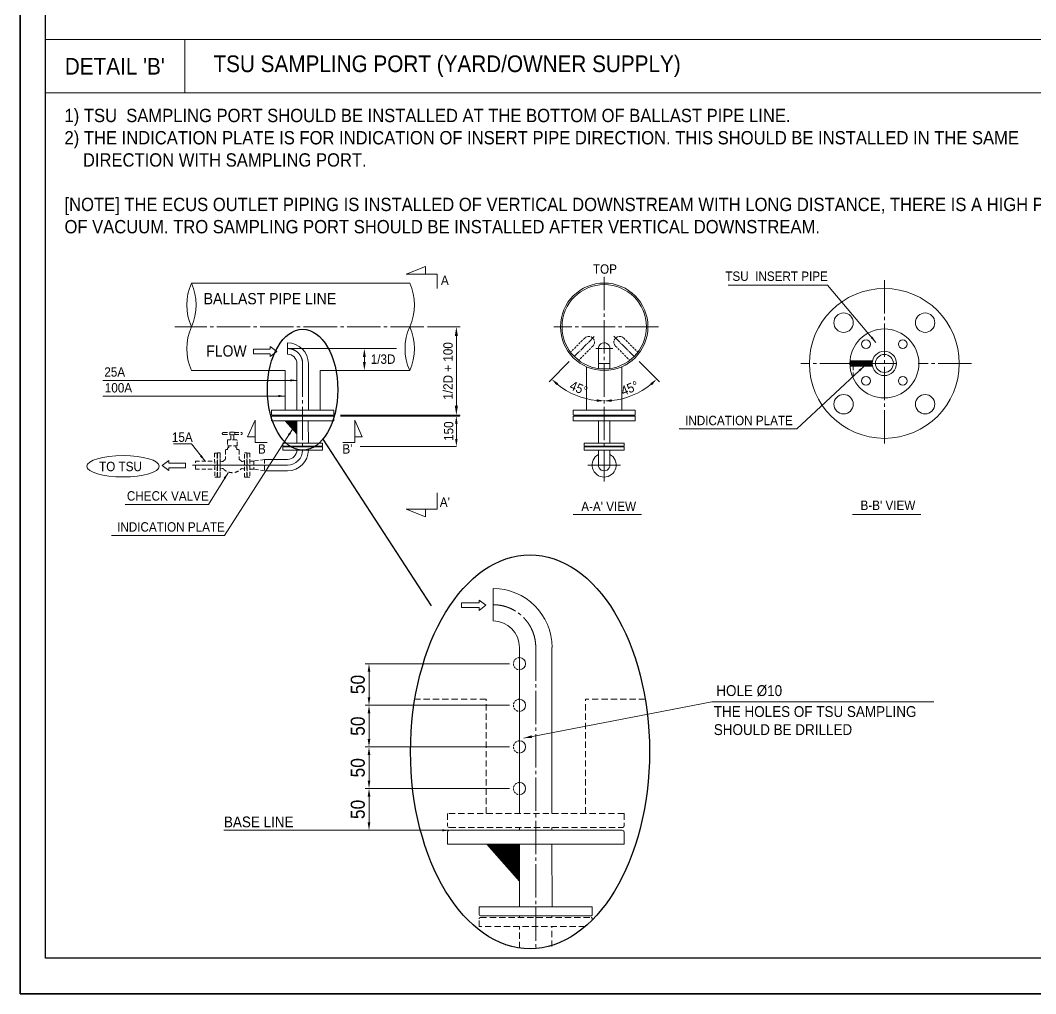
# Model space of a CAD drawing. Extents: x -1315200 to -1014507, y 2616811 to 2674779.
# Drawn here: x -1078316 to -1047874, y 2616811 to 2646000 of the extents above; entities that cross this region are included whole.
import ezdxf

# ---------------------------------------------------------------- set-up
doc = ezdxf.new("R2010")
doc.units = 0
doc.header["$LTSCALE"] = 25
doc.header["$MEASUREMENT"] = 0
doc.header["$PDMODE"] = 3
doc.header["$PDSIZE"] = -7
for name, pattern in [('C', [26, 20, -2, 2, -2]), ('DASHED', [0.75, 0.5, -0.25]), ('HIDDEN', [0.375, 0.25, -0.125])]:
    doc.linetypes.add(name, pattern=pattern)
doc.layers.get('0').update_dxf_attribs({"linetype": 'CONTINUOUS', "lineweight": 9})
doc.layers.get('DEFPOINTS').update_dxf_attribs({"linetype": 'CONTINUOUS'})
doc.layers.add('0.1 Defpoints', color=7, linetype='CONTINUOUS', plot=False)
doc.layers.add('0.2 Dwg sheet', color=7, linetype='CONTINUOUS')
doc.layers.add('0.3 Text', color=7, linetype='CONTINUOUS')
for name, color, linetype, lineweight in [('0.5 Dim', 1, 'CONTINUOUS', 9), ('1.1 Y_Pipe', 7, 'CONTINUOUS', 13), ('1.9 Arrow', 1, 'CONTINUOUS', 9)]:
    doc.layers.add(name, color=color, linetype=linetype, lineweight=lineweight)
doc.styles.get("Standard").update_dxf_attribs({"font": '', "width": 0.95, "height": 250})
doc.styles.add('STANDARD_FREE', font='', dxfattribs={"width": 0.95})
doc.styles.get('Standard').set_extended_font_data('Gulim')
doc.styles.get('STANDARD_FREE').set_extended_font_data('Gulim')
doc.dimstyles.new('TC50', dxfattribs={"dimtxt": 250, "dimasz": 200, "dimexe": 100, "dimexo": 100, "dimgap": 100, "dimtad": 1, "dimtoh": 1, "dimdec": 0, "dimrnd": 0.0005, "dimzin": 9, "dimdsep": 46, "dimtxsty": 'Standard', "dimcen": -3.5, "dimclrd": 1, "dimclre": 1, "dimazin": 2, "dimtfac": 0.6, "dimtdec": 0, "dimtmove": 0, "dimatfit": 3, "dimfxl": 4, "dimtolj": 1, "dimlwd": 15, "dimlwe": 15, "dimarcsym": 0})

# ---------------------------------------------------------------- blocks, each defined once
blk = doc.blocks.new('양식 51-Q-02-08')
at = {"layer": '0.1 Defpoints'}
blk.add_lwpolyline([(-2677005, 1033560), (-2613196, 1033560), (-2613196, 988132), (-2677005, 988132)], close=True, dxfattribs=at)
at = {"layer": '0.2 Dwg sheet'}
blk.add_lwpolyline([(-2613953, 989196), (-2676245, 989196), (-2676245, 1032800), (-2613953, 1032800)], close=True, dxfattribs=at)
blk = doc.blocks.new('*D113')
at = {"layer": '1.1 Y_Pipe', "color": 1, "linetype": 'Continuous', "lineweight": 15, "ltscale": 100, "transparency": 16777216}
for p, q in [((-1063651, 2622962), (-1067981, 2622962)), ((-1067861, 2621951), (-1067861, 2622722)), ((-1065618, 2621711), (-1067981, 2621711))]:
    blk.add_line(p, q, dxfattribs=at)
at = {"layer": '1.1 Y_Pipe', "color": 1, "linetype": 'Continuous', "ltscale": 100, "transparency": 16777216}
for points in [[(-1067901, 2622722), (-1067821, 2622722), (-1067861, 2622962)], [(-1067901, 2621951), (-1067821, 2621951), (-1067861, 2621711)]]:
    blk.add_solid(points, dxfattribs=at)
at = {"layer": 'DEFPOINTS', "color": 0, "linetype": 'Continuous', "ltscale": 100, "transparency": 16777216}
for p in [(-1067861, 2622962), (-1063531, 2622962, 839), (-1065498, 2621711, 839)]:
    blk.add_point(p, dxfattribs=at)
at = {"layer": '1.1 Y_Pipe', "color": 0, "linetype": 'Continuous', "ltscale": 100, "transparency": 16777216, "insert": (-1068196, 2622337), "char_height": 420, "attachment_point": 5, "rotation": 90, "style": 'STANDARD_FREE'}
blk.add_mtext('\\A1;50', dxfattribs=at)
blk = doc.blocks.new('*D116')
at = {"layer": '1.1 Y_Pipe', "color": 1, "linetype": 'Continuous', "lineweight": 15, "ltscale": 100, "transparency": 16777216}
for p, q in [((-1063651, 2624210), (-1067981, 2624210)), ((-1067861, 2623202), (-1067861, 2623970)), ((-1067741, 2622962), (-1067741, 2622962))]:
    blk.add_line(p, q, dxfattribs=at)
at = {"layer": '1.1 Y_Pipe', "color": 1, "linetype": 'Continuous', "ltscale": 100, "transparency": 16777216}
for points in [[(-1067901, 2623970), (-1067821, 2623970), (-1067861, 2624210)], [(-1067901, 2623202), (-1067821, 2623202), (-1067861, 2622962)]]:
    blk.add_solid(points, dxfattribs=at)
at = {"layer": 'DEFPOINTS', "color": 0, "linetype": 'Continuous', "ltscale": 100, "transparency": 16777216}
for p in [(-1067861, 2624210), (-1063531, 2624210, 839), (-1067861, 2622962)]:
    blk.add_point(p, dxfattribs=at)
at = {"layer": '1.1 Y_Pipe', "color": 0, "linetype": 'Continuous', "ltscale": 100, "transparency": 16777216, "insert": (-1068196, 2623586), "char_height": 420, "attachment_point": 5, "rotation": 90, "style": 'STANDARD_FREE'}
blk.add_mtext('\\A1;50', dxfattribs=at)
blk = doc.blocks.new('*D117')
at = {"layer": '1.1 Y_Pipe', "color": 1, "linetype": 'Continuous', "lineweight": 15, "ltscale": 100, "transparency": 16777216}
for p, q in [((-1063651, 2625459), (-1067981, 2625459)), ((-1067861, 2624448), (-1067861, 2625219)), ((-1067981, 2624208), (-1067981, 2624208))]:
    blk.add_line(p, q, dxfattribs=at)
at = {"layer": '1.1 Y_Pipe', "color": 1, "linetype": 'Continuous', "ltscale": 100, "transparency": 16777216}
for points in [[(-1067901, 2625219), (-1067821, 2625219), (-1067861, 2625459)], [(-1067901, 2624448), (-1067821, 2624448), (-1067861, 2624208)]]:
    blk.add_solid(points, dxfattribs=at)
at = {"layer": 'DEFPOINTS', "color": 0, "linetype": 'Continuous', "ltscale": 100, "transparency": 16777216}
for p in [(-1067861, 2625459), (-1063531, 2625459, 839), (-1067861, 2624208)]:
    blk.add_point(p, dxfattribs=at)
at = {"layer": '1.1 Y_Pipe', "color": 0, "linetype": 'Continuous', "ltscale": 100, "transparency": 16777216, "insert": (-1068196, 2624834), "char_height": 420, "attachment_point": 5, "rotation": 90, "style": 'STANDARD_FREE'}
blk.add_mtext('\\A1;50', dxfattribs=at)
blk = doc.blocks.new('*D118')
at = {"layer": '1.1 Y_Pipe', "color": 1, "linetype": 'Continuous', "lineweight": 15, "ltscale": 100, "transparency": 16777216}
for p, q in [((-1063651, 2626707), (-1067981, 2626707)), ((-1067861, 2625697), (-1067861, 2626467)), ((-1067981, 2625457), (-1067981, 2625457))]:
    blk.add_line(p, q, dxfattribs=at)
at = {"layer": '1.1 Y_Pipe', "color": 1, "linetype": 'Continuous', "ltscale": 100, "transparency": 16777216}
for points in [[(-1067901, 2626467), (-1067821, 2626467), (-1067861, 2626707)], [(-1067901, 2625697), (-1067821, 2625697), (-1067861, 2625457)]]:
    blk.add_solid(points, dxfattribs=at)
at = {"layer": 'DEFPOINTS', "color": 0, "linetype": 'Continuous', "ltscale": 100, "transparency": 16777216}
for p in [(-1067861, 2626707), (-1063531, 2626707, 839), (-1067861, 2625457)]:
    blk.add_point(p, dxfattribs=at)
at = {"layer": '1.1 Y_Pipe', "color": 0, "linetype": 'Continuous', "ltscale": 100, "transparency": 16777216, "insert": (-1068196, 2626082), "char_height": 420, "attachment_point": 5, "rotation": 90, "style": 'STANDARD_FREE'}
blk.add_mtext('\\A1;50', dxfattribs=at)

msp = doc.modelspace()

# ---------------------------------------------------------------- hatches: boundary and pattern name
at = {"layer": '1.1 Y_Pipe', "ltscale": 30}
h = msp.add_hatch(dxfattribs=at)
h.set_pattern_fill('ANSI31', color=256, scale=1.186725)
h.set_pattern_definition([(45, (-9485771.0361, 1797294.1737), (-0.104892630653, 0.104892630653), [])])
h.paths.add_polyline_path([(-1053422.5, 2635710.1), (-1053422.5, 2635631), (-1052766.2, 2635631.1, -0.0546767), (-1052774.9, 2635710.1)])
h.paths.add_polyline_path([(-1053422.5, 2635788.8), (-1053422.5, 2635710.1), (-1052774.9, 2635710.1, -0.0545603), (-1052766.3, 2635789)])
at = {"layer": '1.1 Y_Pipe'}
h = msp.add_hatch(dxfattribs=at)
h.set_pattern_fill('ANSI31', color=6, scale=1.186725)
h.set_pattern_definition([(45, (-9486662.20725, 1797068.3557), (-0.104892630653, 0.104892630653), [])])
h.paths.add_polyline_path([(-1070023.2, 2633985.4), (-1070370.4, 2633985.4), (-1070022.6, 2633595)])
h = msp.add_hatch(dxfattribs=at)
h.set_pattern_fill('ANSI31', color=6, scale=3.364364)
h.set_pattern_definition([(45, (-24924520.41767, 248632.37097), (-0.297370607901, 0.297370607901), [])])
h.paths.add_polyline_path([(-1063348.7, 2621292.2), (-1064333.2, 2621292.2), (-1063347.1, 2620185.3)])

# ---------------------------------------------------------------- linework, layer by layer
for p, q in [((-1046433, 2645420.3, 2021.1), (-1077555.9, 2645420.3, 2021.1)), ((-1073386.9, 2645420.3, 204.7), (-1073386.9, 2643822.8)), ((-1077555.9, 2643822.8, 2021.1), (-1046433, 2643822.8, 2021.1))]:
    msp.add_line(p, q)
at = {"color": 3, "lineweight": 25, "ltscale": 100}
msp.add_line((-1069246.5, 2633438.8), (-1066002.1, 2628445.1, -233.9), dxfattribs=at)
for centre, major_axis, ratio in [((-1069851.3, 2634922.9), (0, -1810.7), 0.5830761), ((-1063032.6, 2624065.7, -233.9), (0, 5905.9), 0.6066743)]:
    msp.add_ellipse(centre, major_axis=major_axis, ratio=ratio, dxfattribs=at)
at = {"layer": '0.1 Defpoints', "color": 4, "linetype": 'ByBlock'}
msp.add_lwpolyline([(-1078315.6, 2616811.4), (-1014506.6, 2616811.4), (-1014506.6, 2662239.3), (-1078315.6, 2662239.3)], close=True, dxfattribs=at)
at = {"layer": '0.5 Dim', "color": 1, "linetype": 'C', "ltscale": 2}
for p, q in [((-1060810.4, 2638309.5), (-1060810.4, 2632169.2)), ((-1059181, 2636810.4), (-1062321.7, 2636810.4)), ((-1069851.6, 2635706.1), (-1069851.3, 2633114.5)), ((-1062862.3, 2627195.6, 11.3), (-1062861.5, 2618164.1, 11.3))]:
    msp.add_line(p, q, dxfattribs=at)
at = {"layer": '0.5 Dim', "color": 1, "linetype": 'C', "lineweight": 9, "ltscale": 2}
for p, q in [((-1052410.4, 2638205.3, 944.4), (-1052410.4, 2633262.4, 944.4)), ((-1052045.9, 2635710.1, 944.4), (-1054913, 2635710.1, 944.4)), ((-1049800.6, 2635710.1, 944.4), (-1051398.3, 2635710.1, 944.4))]:
    msp.add_line(p, q, dxfattribs=at)
at = {"layer": '0.5 Dim', "linetype": 'C', "ltscale": 2}
msp.add_line((-1066220.8, 2636810.4), (-1073682.2, 2636810.4), dxfattribs=at)
at = {"layer": '0.5 Dim', "lineweight": 9}
for p, q in [((-1066108, 2636810.4), (-1065129.8, 2636810.4)), ((-1065242.6, 2636528.5), (-1065242.6, 2634443.7)), ((-1061855.6, 2635768), (-1062464, 2635159.6)), ((-1059765.2, 2635768), (-1059155.8, 2635158.6)), ((-1068711.1, 2634161.9), (-1065129.8, 2634161.9)), ((-1068711.1, 2634134), (-1065134.5, 2634134)), ((-1065242.6, 2633908.6), (-1065242.6, 2633444.8)), ((-1068125.4, 2633219.4), (-1065242.6, 2633219.4))]:
    msp.add_line(p, q, dxfattribs=at)
at = {"layer": '0.5 Dim', "color": 1, "linetype": 'C', "ltscale": 0.5}
for p, q in [((-1061108.2, 2636515.4), (-1061696.2, 2635927.4)), ((-1060522.2, 2636525), (-1059924.6, 2635927.4)), ((-1060546.4, 2636157.6), (-1061058, 2636157.6))]:
    msp.add_line(p, q, dxfattribs=at)
at = {"layer": '0.5 Dim', "ltscale": 30}
msp.add_line((-1070303.2, 2636157.5), (-1067040.1, 2636157.6), dxfattribs=at)
at = {"layer": '0.5 Dim'}
msp.add_line((-1068000.6, 2635756.8), (-1068000.6, 2635898.9), dxfattribs=at)
at = {"layer": '0.5 Dim', "ltscale": 6}
msp.add_line((-1070302.7, 2632662.9), (-1073148.6, 2632662.6), dxfattribs=at)
at = {"layer": '0.5 Dim', "color": 1, "ltscale": 6}
for p, q in [((-1072491.7, 2632662.1), (-1071426, 2632662.1)), ((-1060317.2, 2632662.5), (-1061303.6, 2632662.3))]:
    msp.add_line(p, q, dxfattribs=at)
at = {"layer": '0.5 Dim', "color": 1, "linetype": 'C', "ltscale": 2}
for centre, radius in [((-1070303.1, 2635706), 451.5), ((-1064142.3, 2627195.3, 11.3), 1280)]:
    msp.add_arc(centre, radius, 0.013, 90.013, dxfattribs=at)
at = {"layer": '0.5 Dim', "lineweight": 9}
for radius, start, end in [(2225.8, 230.80659, 264.19341), (2227.3, 275.80282, 309.19718)]:
    msp.add_arc((-1060810.4, 2636813.2), radius, start, end, dxfattribs=at)
at = {"layer": '0.5 Dim', "ltscale": 6}
msp.add_arc((-1070302.8, 2633114.4), 451.5, 270.013, 0.013, dxfattribs=at)
at = {"layer": '0.5 Dim'}
for points in [[(-1065289.5, 2636528.5), (-1065195.6, 2636528.5), (-1065242.6, 2636810.4)], [(-1068043.1, 2635898.9), (-1067958.1, 2635898.9), (-1068000.6, 2636153.6)], [(-1067957.8, 2635756.8), (-1068043.4, 2635756.8), (-1068000.6, 2635499.9)], [(-1062242.2, 2635060.3), (-1062191.8, 2635116), (-1062384.3, 2635239.3)], [(-1059428, 2635115), (-1059377.6, 2635059.2), (-1059235.5, 2635238.3)], [(-1061033.7, 2634636.3), (-1061037.5, 2634561.3), (-1060810.4, 2634587.4)], [(-1060583.3, 2634559.8), (-1060587.1, 2634634.9), (-1060810.4, 2634585.9)], [(-1065289.5, 2634443.7), (-1065195.6, 2634443.7), (-1065242.6, 2634161.9)], [(-1065280.1, 2633908.6), (-1065205, 2633908.6), (-1065242.6, 2634134)], [(-1065280.1, 2633444.8), (-1065205, 2633444.8), (-1065242.6, 2633219.4)]]:
    msp.add_solid(points, dxfattribs=at)
at = {"layer": '1.1 Y_Pipe'}
for p, q in [((-1066641.8, 2638121.6), (-1073185.1, 2638121.6)), ((-1060981, 2636157.6), (-1060981.3, 2635557.6)), ((-1060638.5, 2636157.6), (-1060638.7, 2635557.7)), ((-1060981.2, 2635706.1), (-1060638.7, 2635706.1)), ((-1070377.4, 2635499.9), (-1073185.1, 2635499.9)), ((-1070377.4, 2634310.5), (-1070377.4, 2635499.9)), ((-1066641.8, 2635499.9), (-1069326.4, 2635499.9)), ((-1069326.4, 2634310.5), (-1069326.4, 2635499.9)), ((-1061336.4, 2634310.5), (-1061336.4, 2635609.3)), ((-1060285.4, 2634310.5), (-1060285.4, 2635608.8)), ((-1068918, 2634310.5), (-1070783.1, 2634310.5)), ((-1070783.1, 2634310.5), (-1070783.1, 2634180.5)), ((-1070764.5, 2634161.9), (-1068936.6, 2634161.9)), ((-1068918, 2634310.5), (-1068918, 2634180.5)), ((-1059877, 2634310.5), (-1061742.1, 2634310.5)), ((-1061742.1, 2634310.5), (-1061742.1, 2634180.5)), ((-1061723.5, 2634161.9), (-1059895.6, 2634161.9)), ((-1059877, 2634310.5), (-1059877, 2634180.5)), ((-1061742.1, 2633985.4), (-1061742.1, 2634115.4)), ((-1059877, 2633985.4), (-1061742.1, 2633990.5)), ((-1061723.6, 2634134), (-1059895.6, 2634134)), ((-1060983.3, 2633322.9), (-1060984.3, 2633984.2)), ((-1060639.5, 2633322.9), (-1060640.4, 2633985.5)), ((-1059877, 2633985.4), (-1059877, 2634115.4)), ((-1060212.6, 2633322.9), (-1061408.2, 2633322.9)), ((-1061408.2, 2633322.9), (-1061408.2, 2633239.5)), ((-1060212.6, 2633322.9), (-1060212.6, 2633239.5)), ((-1070449.1, 2633114.5), (-1070449.1, 2633197.8)), ((-1069253.5, 2633114.5), (-1070449.1, 2633114.5)), ((-1070437.2, 2633209.8), (-1069265.4, 2633209.8)), ((-1069679.3, 2633114.5), (-1070023.2, 2633114.4)), ((-1069253.5, 2633114.5), (-1069253.5, 2633197.8)), ((-1061408.2, 2633114.5), (-1061408.2, 2633197.8)), ((-1060212.6, 2633114.5), (-1061408.2, 2633114.5)), ((-1061396.3, 2633227.6), (-1060224.5, 2633227.6)), ((-1061396.3, 2633209.8), (-1060224.5, 2633209.8)), ((-1060982.3, 2632661.1), (-1060983, 2633114.5)), ((-1060983, 2633114.1), (-1060639.1, 2633114.1)), ((-1060638.5, 2633114.5), (-1060982.3, 2633114.4)), ((-1060638.5, 2632662.4), (-1060639.1, 2633114.5)), ((-1060212.6, 2633114.5), (-1060212.6, 2633197.8)), ((-1065091.4, 2628387.3, 11.3), (-1065091.4, 2628527.7, 11.3)), ((-1064556.2, 2628527.7, 11.3), (-1065091.4, 2628527.7, 11.3)), ((-1064556.2, 2628387.3, 11.3), (-1065091.4, 2628387.3, 11.3)), ((-1064556.2, 2628527.7, 11.3), (-1064556.2, 2628608, 11.3)), ((-1064355.6, 2628457.5, 11.3), (-1064556.2, 2628608, 11.3)), ((-1064556.2, 2628307, 11.3), (-1064355.6, 2628457.5, 11.3)), ((-1064556.2, 2628307, 11.3), (-1064556.2, 2628387.3, 11.3))]:
    msp.add_line(p, q, dxfattribs=at)
at = {"layer": '1.1 Y_Pipe', "color": 6}
for p, q in [((-1070303.1, 2635985.5), (-1070303.2, 2636329.4)), ((-1070022.8, 2635706.1), (-1070022.8, 2634310.5)), ((-1069680.3, 2635706.1), (-1069680.3, 2634310.5)), ((-1070783.1, 2633985.4), (-1070783.1, 2634115.4)), ((-1068918, 2633985.4), (-1070783.1, 2633985.4)), ((-1070764.6, 2634134), (-1068936.6, 2634134)), ((-1070370.4, 2633985.4), (-1070022.6, 2633595)), ((-1070022.2, 2633322.9), (-1070023.2, 2633985.4)), ((-1069679.7, 2633322.9), (-1069680.6, 2633985.4)), ((-1068918, 2633985.4), (-1068918, 2634115.4)), ((-1069253.5, 2633322.9), (-1070449.1, 2633322.9)), ((-1070449.1, 2633322.9), (-1070449.1, 2633239.5)), ((-1069253.5, 2633322.9), (-1069253.5, 2633239.5)), ((-1070437.2, 2633227.6), (-1069265.4, 2633227.6)), ((-1064142.5, 2627987.9, 11.3), (-1064142.7, 2628962.8, 11.3)), ((-1063347.8, 2627195.6, 11.3), (-1063347.8, 2622213.9, 11.3)), ((-1062376.8, 2627195.6, 11.3), (-1062376.8, 2622213.9, 11.3)), ((-1065450.6, 2621713.6, 11.3), (-1060268.3, 2621713.6, 11.3)), ((-1063347.8, 2621792.6, 11.3), (-1063347.8, 2621713.6, 11.3)), ((-1062376.8, 2621792.6, 11.3), (-1062376.8, 2621713.6, 11.3)), ((-1065503.2, 2621292.2, 11.3), (-1065503.2, 2621660.9, 11.3)), ((-1060215.7, 2621292.2, 11.3), (-1060215.7, 2621660.9, 11.3)), ((-1060215.7, 2621292.2, 11.3), (-1065503.2, 2621292.2, 11.3)), ((-1064333.2, 2621292.2, 11.3), (-1063347.1, 2620185.3, 11.3)), ((-1063345.9, 2619414, 11.3), (-1063348.7, 2621292.2, 11.3)), ((-1062374.9, 2619414, 11.3), (-1062377.7, 2621292.2, 11.3)), ((-1061166.7, 2619414, 11.3), (-1064556.2, 2619414, 11.3)), ((-1064556.2, 2619414, 11.3), (-1064556.2, 2619177.7, 11.3)), ((-1061166.7, 2619414, 11.3), (-1061166.7, 2619177.7, 11.3)), ((-1064522.4, 2619143.9, 11.3), (-1061200.5, 2619143.9, 11.3))]:
    msp.add_line(p, q, dxfattribs=at)
at = {"layer": '1.1 Y_Pipe', "linetype": 'DASHED', "ltscale": 5}
for p, q in [((-1061395.6, 2636471.2), (-1061817.8, 2636049)), ((-1060225.5, 2636471.5), (-1059803, 2636049)), ((-1061152.4, 2636228), (-1061574.6, 2635805.8)), ((-1060468.4, 2636228), (-1060046.2, 2635805.8))]:
    msp.add_line(p, q, dxfattribs=at)
at = {"layer": '1.1 Y_Pipe', "linetype": 'DASHED', "ltscale": 10}
for p, q in [((-1053345.5, 2635631, 944.4), (-1053345.4, 2635345.5, 944.4)), ((-1072225.6, 2633643.5), (-1072032.3, 2633643.5)), ((-1072225.6, 2633575.4), (-1072032.8, 2633575.4)), ((-1072029.5, 2633651.2), (-1071894.3, 2633651.2)), ((-1072029.5, 2633566.1), (-1071894.3, 2633566.1)), ((-1072007.3, 2633416.6), (-1072007.3, 2633566.1)), ((-1071916.4, 2633566.1), (-1071916.4, 2633510.2)), ((-1071891.5, 2633643.5), (-1071698.1, 2633643.5)), ((-1071890.9, 2633575.4), (-1071698.1, 2633575.4)), ((-1072107.3, 2633402.9), (-1072107.3, 2633236.7)), ((-1072107.3, 2633236.7), (-1071816.4, 2633236.7)), ((-1071830.1, 2633416.6), (-1072093.7, 2633416.6)), ((-1071916.4, 2633510.2), (-1071916.4, 2633416.6)), ((-1071816.4, 2633236.7), (-1071816.4, 2633402.9)), ((-1072488.6, 2633023.7), (-1072488.4, 2632301.7)), ((-1072414, 2633023.7), (-1072488.6, 2633023.7)), ((-1072413.9, 2632301.7), (-1072414, 2633023.7)), ((-1072400.1, 2633026.1), (-1072325.5, 2633026.1)), ((-1072399.9, 2632299.3), (-1072400.1, 2633026.1)), ((-1072339.5, 2633026.1), (-1072400.1, 2633026.1)), ((-1072400.1, 2633012.1), (-1072399.9, 2632313.3)), ((-1072325.4, 2632299.4), (-1072325.5, 2633026.1)), ((-1072325.5, 2633026.1), (-1072325.4, 2632299.4)), ((-1072166.4, 2633107.5), (-1072166.4, 2632853.8)), ((-1072103.6, 2633125.7), (-1072148.2, 2633125.7)), ((-1072103.6, 2633177.2), (-1072103.6, 2633125.7)), ((-1071820.2, 2633177.2), (-1071820.2, 2633125.7)), ((-1071820.2, 2633125.7), (-1071775.5, 2633125.7)), ((-1071757.4, 2633107.5), (-1071757.4, 2632853.8)), ((-1071537.8, 2633026.2), (-1071598.3, 2633026.1)), ((-1071523.8, 2633026.2), (-1071598.3, 2633026.1)), ((-1071598.2, 2632299.4), (-1071598.3, 2633026.1)), ((-1071523.8, 2633026.2), (-1071523.6, 2632299.5)), ((-1071523.8, 2633026.2), (-1071523.6, 2632299.5)), ((-1071509.8, 2633023.8), (-1071435.3, 2633023.9)), ((-1071509.7, 2632301.8), (-1071509.8, 2633023.8)), ((-1071435.3, 2633023.9), (-1071435.1, 2632301.8)), ((-1073065.6, 2632782.7), (-1072488.5, 2632782.8)), ((-1073065.5, 2632541), (-1073065.6, 2632782.7)), ((-1072269.3, 2632769.4), (-1072303.9, 2632776.7)), ((-1072176.3, 2632832.7), (-1072246.3, 2632775)), ((-1071747.4, 2632832.7), (-1071677.5, 2632775)), ((-1071654.5, 2632769.4), (-1071619.9, 2632776.7)), ((-1071435.2, 2632783), (-1071315, 2632783)), ((-1070989.9, 2632833.5), (-1071315, 2632783)), ((-1071315, 2632783), (-1071315, 2632541.4)), ((-1070989.9, 2632833.5), (-1070989.8, 2632491)), ((-1073065.5, 2632541), (-1072488.5, 2632541.1)), ((-1072303.9, 2632547.5), (-1072259.2, 2632557)), ((-1072253.6, 2632557.6), (-1072248.6, 2632557.6)), ((-1071675.2, 2632557.6), (-1071670.2, 2632557.6)), ((-1071664.5, 2632557), (-1071619.9, 2632547.5)), ((-1071435.2, 2632541.4), (-1071315, 2632541.4)), ((-1070989.8, 2632491), (-1071315, 2632541.4)), ((-1072488.4, 2632301.7), (-1072413.9, 2632301.7)), ((-1072399.9, 2632299.3), (-1072325.4, 2632299.4)), ((-1071523.6, 2632299.5), (-1071598.2, 2632299.4)), ((-1071435.1, 2632301.8), (-1071509.7, 2632301.8))]:
    msp.add_line(p, q, dxfattribs=at)
at = {"layer": '1.1 Y_Pipe', "linetype": 'Continuous', "ltscale": 10}
for p, q in [((-1070989.9, 2632833.5), (-1070302.7, 2632834.8)), ((-1070989.6, 2632491), (-1070302.6, 2632490.9))]:
    msp.add_line(p, q, dxfattribs=at)
at = {"layer": '1.1 Y_Pipe', "ltscale": 30}
for p, q in [((-1061737.7, 2631181.8), (-1059696.2, 2631181.8)), ((-1053361.2, 2631181.8), (-1051319.6, 2631181.8))]:
    msp.add_line(p, q, dxfattribs=at)
at = {"layer": '1.1 Y_Pipe', "linetype": 'HIDDEN', "ltscale": 10}
for p, q in [((-1063347.8, 2626890.2, 11.3), (-1063347.8, 2626524.4, 11.3)), ((-1063347.8, 2625641.8, 11.3), (-1063347.8, 2625275.9, 11.3)), ((-1063347.8, 2624393.3, 11.3), (-1063347.8, 2624027.5, 11.3)), ((-1063347.8, 2623144.9, 11.3), (-1063347.8, 2622779.1, 11.3))]:
    msp.add_line(p, q, dxfattribs=at)
at = {"layer": '1.1 Y_Pipe', "linetype": 'HIDDEN', "lineweight": 9, "ltscale": 30}
for p, q in [((-1064353, 2625646.3, 11.3), (-1066484.8, 2625646.3, 11.3)), ((-1064353, 2622213.9, 11.3), (-1064353, 2625646.3, 11.3)), ((-1061373.5, 2622213.9, 11.3), (-1061373.5, 2625646.3, 11.3)), ((-1059580.4, 2625646.3, 11.3), (-1061373.5, 2625646.3, 11.3)), ((-1060215.7, 2622213.9, 11.3), (-1065503.2, 2622213.9, 11.3)), ((-1065503.2, 2622213.9, 11.3), (-1065503.2, 2621845.2, 11.3)), ((-1060215.7, 2622213.9, 11.3), (-1060215.7, 2621845.2, 11.3)), ((-1065450.5, 2621792.6, 11.3), (-1060268.4, 2621792.6, 11.3)), ((-1064556.2, 2618823.1, 11.3), (-1064556.2, 2619059.5, 11.3)), ((-1064522.4, 2619093.3, 11.3), (-1061200.4, 2619093.3, 11.3)), ((-1063349.4, 2619093.3, 11.3), (-1063349.5, 2619143.9, 11.3)), ((-1062378.3, 2619093.3, 11.3), (-1062378.5, 2619143.9, 11.3)), ((-1061166.7, 2619023.8, 11.3), (-1061166.7, 2619059.5, 11.3)), ((-1061382.7, 2618823.3, 11.3), (-1064556.2, 2618823.1, 11.3)), ((-1063346.3, 2618174.2, 11.3), (-1063348.5, 2618823.1, 11.3)), ((-1062375.4, 2618223.2, 11.3), (-1062377.4, 2618823.2, 11.3))]:
    msp.add_line(p, q, dxfattribs=at)
at = {"layer": '1.1 Y_Pipe', "color": 3, "ltscale": 30, "elevation": 944.4}
for points in [[(-1053422.5, 2635709.9), (-1053422.5, 2635788.8), (-1052766.3, 2635789)], [(-1053422.5, 2635709.9), (-1053422.5, 2635631), (-1052766.2, 2635631.1)]]:
    msp.add_lwpolyline(points, dxfattribs=at)
at = {"layer": '1.1 Y_Pipe'}
for centre, radius in [((-1060810.4, 2636810.4), 1311.2), ((-1060810.4, 2636810.4), 1264.4), ((-1052410.4, 2635710.1, 944.4), 2246.3), ((-1053632.8, 2636932.5, 944.4), 290.6), ((-1051188, 2636932.5, 944.4), 290.6), ((-1052410.4, 2635710.1, 944.4), 1034.2), ((-1052960.5, 2636289.9, 944.4), 130.8), ((-1051860.3, 2636289.9, 944.4), 130.8), ((-1052960.5, 2635189.8, 944.4), 130.8), ((-1051860.3, 2635189.8, 944.4), 130.8), ((-1053632.8, 2634487.8, 944.4), 290.6), ((-1051188, 2634487.8, 944.4), 290.6)]:
    msp.add_circle(centre, radius, dxfattribs=at)
for centre, radius, start, end in [((-1071719.2, 2637466.2), 1605.7, 155.90927, 204.09073), ((-1074651, 2637466.2), 1605.7, 335.90927, 24.09073), ((-1068107.7, 2637466.2), 1605.7, 335.90927, 24.09073), ((-1071719.2, 2636155.3), 1605.7, 155.90927, 204.09073), ((-1065175.9, 2636155.3), 1605.7, 155.90927, 204.09073), ((-1068107.7, 2636155.7), 1605.7, 335.90927, 24.09073), ((-1060810.4, 2636157.6), 171.9, 359.94685, 187.18098), ((-1052410.4, 2635710.1, 944.4), 364.5, 90.01329, 270.01329), ((-1052410.4, 2635710.1, 944.4), 269.5, 90.01329, 270.01329), ((-1052410.4, 2635710.1, 944.4), 364.5, 270.00665, 90.00269), ((-1052410.4, 2635710.1, 944.4), 269.5, 270.00665, 90.00269), ((-1070764.5, 2634180.5), 18.6, 180, 270), ((-1061723.5, 2634180.5), 18.6, 180, 270), ((-1061396.3, 2633239.5), 11.9, 180, 270), ((-1060810.4, 2632662.4), 361, 118.5266, 61.6447), ((-1060810.4, 2632662.4), 171.9, 179.75834, 0.15942)]:
    msp.add_arc(centre, radius, start, end, dxfattribs=at)
at = {"layer": '1.1 Y_Pipe', "color": 6}
for centre, radius, start, end in [((-1070303.1, 2635706), 623.4, 0.013, 90.013), ((-1070303.1, 2635706), 279.6, 0.013, 90.013), ((-1070437.2, 2633239.5), 11.9, 180, 270), ((-1064142.3, 2627195.3, 11.3), 1767.5, 0.013, 90.013), ((-1064142.3, 2627195.3, 11.3), 792.6, 0.013, 90.013), ((-1064522.4, 2619177.7, 11.3), 33.8, 180, 270)]:
    msp.add_arc(centre, radius, start, end, dxfattribs=at)
at = {"layer": '1.1 Y_Pipe', "linetype": 'DASHED', "ltscale": 5}
for centre, start, end in [((-1061274, 2636349.6), 315, 135.00007), ((-1060346.8, 2636349.6), 45.14848, 225.00013)]:
    msp.add_arc(centre, 171.9, start, end, dxfattribs=at)
at = {"layer": '1.1 Y_Pipe', "linetype": 'DASHED', "ltscale": 10}
for centre, radius, start, end in [((-1072225.6, 2633609.5), 34, 90, 270), ((-1071924.9, 2633608.6), 112.9, 157.87279, 202.12721), ((-1071998.9, 2633608.6), 112.9, 337.87279, 22.12721), ((-1071698.1, 2633609.5), 34, 270, 90), ((-1072093.7, 2633402.9), 13.6, 90, 180), ((-1072098.1, 2633209.1), 32.4, 260.30838, 45.76753), ((-1071825.6, 2633209.1), 32.4, 134.23247, 279.69162), ((-1071830.1, 2633402.9), 13.6, 0, 90), ((-1072148.2, 2633107.5), 18.2, 90, 180), ((-1071775.5, 2633107.5), 18.2, 0, 90), ((-1072298.2, 2632803.4), 27.3, 180, 258.04027), ((-1072263.6, 2632796), 27.3, 258.04027, 309.52377), ((-1072193.7, 2632853.8), 27.3, 309.52377, 0), ((-1071730.1, 2632853.8), 27.3, 180, 230.47623), ((-1071660.1, 2632796), 27.3, 230.47623, 281.95973), ((-1071625.6, 2632803.4), 27.3, 281.95973, 0), ((-1072298.2, 2632520.8), 27.3, 101.95973, 180), ((-1072253.6, 2632530.3), 27.3, 90, 101.95973), ((-1072248.6, 2632530.3), 27.3, 49.93423, 90), ((-1071961.9, 2632804.4), 369.5, 223.25508, 316.74492), ((-1071675.2, 2632530.3), 27.3, 90, 130.06577), ((-1071670.2, 2632530.3), 27.3, 78.04027, 90), ((-1071625.6, 2632520.8), 27.3, 0, 78.04027)]:
    msp.add_arc(centre, radius, start, end, dxfattribs=at)
at = {"layer": '1.1 Y_Pipe', "linetype": 'Continuous', "ltscale": 10}
for radius in [279.6, 623.4]:
    msp.add_arc((-1070302.8, 2633114.4), radius, 270.013, 0.013, dxfattribs=at)
at = {"layer": '1.1 Y_Pipe', "linetype": 'HIDDEN', "ltscale": 10}
for centre in [(-1063347.8, 2626707.3, 11.3), (-1063347.8, 2625458.9, 11.3), (-1063347.8, 2624210.4, 11.3), (-1063347.8, 2622962, 11.3)]:
    msp.add_arc(centre, 182.9, 90, 270, dxfattribs=at)
at = {"layer": '1.1 Y_Pipe', "linetype": 'Continuous', "ltscale": 100}
for centre in [(-1063347.8, 2626707.3, 11.3), (-1063347.8, 2625458.9, 11.3), (-1063347.8, 2624210.4, 11.3), (-1063347.8, 2622962, 11.3)]:
    msp.add_arc(centre, 182.9, 270, 90, dxfattribs=at)
at = {"layer": '1.1 Y_Pipe', "lineweight": 9}
msp.add_arc((-1065450.5, 2621845.2, 11.3), 52.7, 180, 270, dxfattribs=at)
at = {"layer": '1.1 Y_Pipe'}
for centre, major_axis, end_param in [((-1068936.6, 2634180.5), (13.1, 13.1), 5.4977872), ((-1059895.6, 2634180.5), (13.1, 13.1), 5.4977871), ((-1059895.6, 2634115.4), (-13.1, 13.1), 5.4977871), ((-1060224.5, 2633239.5), (8.42, 8.42), 5.4977872), ((-1069265.4, 2633197.8), (-8.42, 8.42), 5.4977872), ((-1060224.5, 2633197.8), (-8.42, 8.42), 5.4977872)]:
    msp.add_ellipse(centre, major_axis=major_axis, ratio=1, start_param=3.9269908, end_param=end_param, dxfattribs=at)
at = {"layer": '1.1 Y_Pipe', "color": 6, "extrusion": (0, 0, -1)}
for centre, major_axis in [((-1070764.5, 2634115.4), (-13.1, 13.1)), ((-1065450.5, 2621660.9, 11.3), (-37.2, 37.2))]:
    msp.add_ellipse(centre, major_axis=major_axis, ratio=1, start_param=5.4977871, end_param=7.0685835, dxfattribs=at)
at = {"layer": '1.1 Y_Pipe', "color": 6}
for centre, major_axis in [((-1068936.6, 2634115.4), (-13.1, 13.1)), ((-1069265.4, 2633239.5), (8.42, 8.42)), ((-1060268.4, 2621660.9, 11.3), (-37.2, 37.2)), ((-1061200.5, 2619177.7, 11.3), (23.9, 23.9))]:
    msp.add_ellipse(centre, major_axis=major_axis, ratio=1, start_param=3.9269908, end_param=5.4977872, dxfattribs=at)
at = {"layer": '1.1 Y_Pipe', "extrusion": (0, 0, -1)}
for centre, major_axis, start_param, end_param in [((-1061723.5, 2634115.4), (13.1, 13.1), 3.9269908, 5.4977871), ((-1070437.2, 2633197.8), (-8.42, 8.42), 5.4977871, 7.0685835), ((-1061396.3, 2633197.8), (-8.42, 8.42), 5.4977871, 7.0685835)]:
    msp.add_ellipse(centre, major_axis=major_axis, ratio=1, start_param=start_param, end_param=end_param, dxfattribs=at)
at = {"layer": '1.1 Y_Pipe', "ltscale": 30}
msp.add_ellipse((-1075235, 2632626.5, -5839.1), major_axis=(1086.3, 0), ratio=0.2951593, dxfattribs=at)
at = {"layer": '1.1 Y_Pipe', "linetype": 'HIDDEN', "lineweight": 9, "ltscale": 30}
for centre, major_axis in [((-1060268.4, 2621845.2, 11.3), (37.2, 37.2)), ((-1061200.5, 2619059.5, 11.3), (-23.9, 23.9))]:
    msp.add_ellipse(centre, major_axis=major_axis, ratio=1, start_param=3.9269908, end_param=5.4977872, dxfattribs=at)
at = {"layer": '1.1 Y_Pipe', "linetype": 'HIDDEN', "lineweight": 9, "ltscale": 30, "extrusion": (0, 0, -1)}
msp.add_ellipse((-1064522.4, 2619059.5, 11.3), major_axis=(-23.9, 23.9), ratio=1, start_param=5.4977871, end_param=7.0685835, dxfattribs=at)
at = {"layer": '1.9 Arrow', "color": 3, "ltscale": 30}
for p, q in [((-1066745.9, 2638392.3), (-1066172.2, 2638616.7)), ((-1066172.2, 2638616.7), (-1066172.2, 2638392.3)), ((-1065813.1, 2638392.3), (-1066745.9, 2638392.3)), ((-1065813.1, 2637958.9), (-1065813.1, 2638392.3)), ((-1071275.7, 2634011.6), (-1071500.1, 2633512)), ((-1071275.7, 2633342.5), (-1071275.7, 2634011.6)), ((-1068289.5, 2633342.5), (-1068289.5, 2634011.6)), ((-1068289.5, 2634011.6), (-1068065.1, 2633512)), ((-1071500.1, 2633512), (-1071275.7, 2633512)), ((-1070915.8, 2633342.5), (-1071275.7, 2633342.5)), ((-1068289.5, 2633342.5), (-1068649.4, 2633342.5)), ((-1068065.1, 2633512), (-1068289.5, 2633512)), ((-1065813.1, 2631829.6), (-1065813.1, 2631336.9)), ((-1065813.1, 2631336.9), (-1066745.9, 2631336.9)), ((-1066745.9, 2631336.9), (-1066172.2, 2631112.5)), ((-1066172.2, 2631112.5), (-1066172.2, 2631336.9))]:
    msp.add_line(p, q, dxfattribs=at)
at = {"layer": '1.9 Arrow'}
for p, q in [((-1071326.1, 2636001.2), (-1071326.1, 2636140.5)), ((-1070828.5, 2636140.5), (-1071326.1, 2636140.5)), ((-1070828.5, 2636001.2), (-1071326.1, 2636001.2)), ((-1070828.5, 2636140.5), (-1070828.5, 2636220.2)), ((-1070629.4, 2636070.9), (-1070828.5, 2636220.2)), ((-1070828.5, 2635921.6), (-1070629.4, 2636070.9)), ((-1070828.5, 2635921.6), (-1070828.5, 2636001.2)), ((-1074060.3, 2632652.9), (-1073861.2, 2632802.1)), ((-1073861.2, 2632503.6), (-1074060.3, 2632652.9)), ((-1073861.2, 2632722.5), (-1073861.2, 2632802.1)), ((-1073861.2, 2632722.5), (-1073363.5, 2632722.5)), ((-1073363.5, 2632583.2), (-1073363.5, 2632722.5)), ((-1073861.2, 2632583.2), (-1073363.5, 2632583.2)), ((-1073861.2, 2632503.6), (-1073861.2, 2632583.2))]:
    msp.add_line(p, q, dxfattribs=at)

# ---------------------------------------------------------------- block references
at = {"color": 217, "linetype": 'Continuous', "true_color": 0x93278f}
msp.add_blockref('양식 51-Q-02-08', (1598689.4, 1628679.3), dxfattribs=at)

# ---------------------------------------------------------------- texts
at = {"linetype": 'Continuous', "width": 0.95}
msp.add_text('HOLE Ø10', height=324.69, dxfattribs=at).set_placement((-1057449.4, 2625737))
at = {"linetype": 'Continuous', "lineweight": 0, "width": 0.95}
msp.add_text('BASE LINE', height=324.69, dxfattribs=at).set_placement((-1072210.3, 2621799.6, -827.4))
at = {"linetype": 'Continuous', "lineweight": 0, "insert": (-1057523.8, 2625433.7, -887.5), "char_height": 324.688, "attachment_point": 1}
msp.add_mtext('THE HOLES OF TSU SAMPLING \\PSHOULD BE DRILLED', dxfattribs=at)
at = {"layer": '0.3 Text', "width": 0.95}
msp.add_text('BALLAST PIPE LINE', height=338.217, dxfattribs=at).set_placement((-1072818, 2637484.3))
at = {"layer": '0.3 Text', "lineweight": 9, "attachment_point": 5}
for s, insert, char_height, width in [("DETAIL 'B'", (-1075482.3, 2644621.6), 499.67, 4190.886), ('\\pxql;     TSU SAMPLING PORT (YARD/OWNER SUPPLY)', (-1059920.9, 2644621.6, -5839.1), 499.674, 26932.005)]:
    msp.add_mtext(s, dxfattribs=dict(at, insert=insert, char_height=char_height, width=width))
at = {"layer": '0.3 Text', "insert": (-1060913.2, 2641476.1), "char_height": 400, "width": 32154.845, "attachment_point": 5}
msp.add_mtext('\\pxql;1) TSU  SAMPLING PORT SHOULD BE INSTALLED AT THE BOTTOM OF BALLAST PIPE LINE.\\P2) THE INDICATION PLATE IS FOR INDICATION OF INSERT PIPE DIRECTION. THIS SHOULD BE INSTALLED IN THE SAME   \\P    DIRECTION WITH SAMPLING PORT.\\P\\P{\\C4;[NOTE] THE ECUS OUTLET PIPING IS INSTALLED OF VERTICAL DOWNSTREAM WITH LONG DISTANCE, THERE IS A HIGH POSSIBILITY OF VACUUM. TRO SAMPLING PORT SHOULD BE INSTALLED AFTER VERTICAL DOWNSTREAM.}', dxfattribs=at)
at = {"layer": '0.3 Text'}
for s, insert, char_height, attachment_point in [('\\A1;TOP', (-1060428.1, 2638396), 281.85, 9), ('\\A1;FLOW', (-1072743.4, 2635911.5), 338.22, 7), ('\\A1;TO TSU ', (-1075953.9, 2632475.7), 281.847, 7), ("\\A1;A-A' VIEW", (-1059854.8, 2631280.9), 281.847, 9), ("\\A1;B-B' VIEW", (-1051482, 2631316.7, 944.4), 281.847, 9)]:
    msp.add_mtext(s, dxfattribs=dict(at, insert=insert, char_height=char_height, attachment_point=attachment_point))
at = {"layer": '0.3 Text', "color": 3, "char_height": 281.85, "attachment_point": 5}
for s, insert in [('\\A1;A', (-1065587.8, 2638203.9)), ('\\A1;B', (-1071072.4, 2633146.4)), ("\\A1;B'", (-1068507.7, 2633148.1)), ("\\A1;A'", (-1065587.8, 2631549.8))]:
    msp.add_mtext(s, dxfattribs=dict(at, insert=insert))
at = {"layer": '0.5 Dim'}
for s, insert, char_height, attachment_point in [('TSU  INSERT PIPE', (-1054104.3, 2638181.9, 944.4), 281.847, 9), ('\\A1;1/3D', (-1067439.2, 2635837.6), 281.85, 5), ('\\A1;25A', (-1075485, 2635451.5), 281.85, 5), ('\\A1;100A', (-1075372.8, 2634978.1), 281.85, 5), ('{\\C256;INDICATION PLATE}', (-1058384.3, 2633854.4, 944.4), 281.847, 7), ('\\A1;15A', (-1073459.5, 2633497.8), 281.85, 5), ('\\A1;CHECK VALVE', (-1072667.6, 2631593.8), 281.847, 9), ('INDICATION PLATE', (-1072182.6, 2630663.8), 281.847, 9)]:
    msp.add_mtext(s, dxfattribs=dict(at, insert=insert, char_height=char_height, attachment_point=attachment_point))
at = {"layer": '0.5 Dim', "attachment_point": 5}
for s, insert, char_height, rotation in [('\\A1;1/2D + 100', (-1065492.1, 2635486.1), 281.847, 90), ('\\A1;45°', (-1061574.8, 2634967.9), 281.85, 337.5), ('\\A1;45°', (-1060045.5, 2634966.6), 281.85, 22.5), ('\\A1;150', (-1065470.9, 2633680.4), 281.85, 90)]:
    msp.add_mtext(s, dxfattribs=dict(at, insert=insert, char_height=char_height, rotation=rotation))

# ---------------------------------------------------------------- dimensions: what is measured, and where the dimension line sits
at = {"layer": '1.1 Y_Pipe', "linetype": 'Continuous', "ltscale": 100}
for base, p1, p2, picture, middle in [((-1067860.9, 2626707.3, -827.4), (-1067860.9, 2625456.7, -827.4), (-1063530.7, 2626707.3, 11.3), '*D118', (-1068196.3, 2626082, -827.4)), ((-1067860.9, 2625458.9, -827.4), (-1067860.9, 2624208.3, -827.4), (-1063530.7, 2625458.9, 11.3), '*D117', (-1068196.3, 2624833.6, -827.4)), ((-1067860.9, 2624210.4, -827.4), (-1067861.3, 2622962, -827.4), (-1063530.7, 2624210.4, 11.3), '*D116', (-1068196.3, 2623586.2, -827.4)), ((-1067860.9, 2622962, -827.4), (-1065497.9, 2621711.4, 11.3), (-1063530.7, 2622962, 11.3), '*D113', (-1068196.3, 2622336.7, -827.4))]:
    dim = msp.add_linear_dim(base=base, p1=p1, p2=p2, angle=90, text='50', dimstyle='TC50', override={"dimscale": 1.2, "dimtxt": 350, "dimtxsty": 'STANDARD_FREE'}, dxfattribs=at)
    dim.commit()
    dim.dimension.update_dxf_attribs({"geometry": picture, "text_midpoint": middle})

# ---------------------------------------------------------------- leaders
at = {"color": 30, "linetype": 'Continuous', "ltscale": 100, "true_color": 0xf26722}
msp.add_leader([(-1063215.9, 2624477.4), (-1057587.5, 2625565.1), (-1050926.3, 2625565.1)], dimstyle='TC50', override={"dimscale": 1.2, "dimgap": 100, "dimtad": 0}, dxfattribs=at)
at = {"color": 6, "linetype": 'Continuous', "ltscale": 100}
msp.add_leader([(-1065465.4, 2621711.4, 11.3), (-1072214.1, 2621711.4, 11.3)], dimstyle='TC50', override={"dimgap": 100, "dimtad": 0}, dxfattribs=at)
at = {"layer": '0.5 Dim', "ltscale": 30}
for points in [[(-1052663.2, 2636342, 6783.4), (-1054114.2, 2638059.5, 6783.4), (-1057091.6, 2638059.5, 6783.4)], [(-1053013.7, 2635631.1, 6783.4), (-1055035.7, 2633753.2, 6783.4), (-1058561.5, 2633753.2, 6783.4)], [(-1070022.8, 2635203.8, 5839.1), (-1075843.2, 2635203.8, 5839.1)], [(-1070377.4, 2634732.7, 5839.1), (-1075843.2, 2634732.7, 5839.1)], [(-1070152.8, 2633741.1, 5839.1), (-1072190.5, 2630551, 5839.1), (-1075577.4, 2630551, 5839.1)], [(-1072777.1, 2632782.7, 5839.1), (-1073182.3, 2633297.6, 5839.1), (-1073725.1, 2633297.6, 5839.1)], [(-1072087.5, 2632434.9, 5839.1), (-1072675.5, 2631481, 5839.1), (-1075172.4, 2631481, 5839.1)]]:
    msp.add_leader(points, dimstyle='TC50', override={"dimgap": 100, "dimtad": 0, "dimtoh": 0, "dimarcsym": 1}, dxfattribs=at)

doc.saveas('drawing.dxf')
